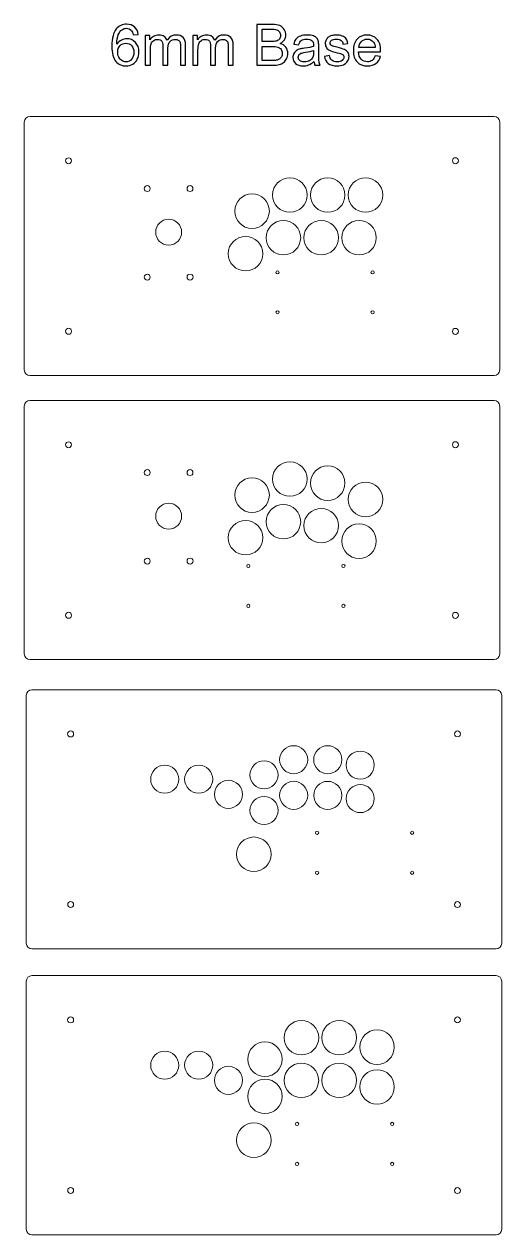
# Model space of a CAD drawing. Header units: centimetres. Extents: x 32 to 238, y -190 to 31.
# Drawn here: x 125.7 to 169.9, y -81.3 to 30.8 of the extents above; entities that cross this region are included whole.
import ezdxf

# ---------------------------------------------------------------- set-up
doc = ezdxf.new("R2010")
doc.units = ezdxf.units.CM
doc.header["$MEASUREMENT"] = 0
doc.layers.add('Layer 1', color=7, linetype='Continuous')

msp = doc.modelspace()

# ---------------------------------------------------------------- linework, layer by layer
at = {"layer": 'Layer 1', "color": 250, "lineweight": 9}
for centre, major_axis, ratio in [((129.81739, 18.14648), (0, 0.275), 1), ((165.6199, 18.15048), (0, 0.275), 1), ((137.10171, 15.56706), (0, 0.275), 1), ((141.05921, 15.56706), (0, 0.275), 1), ((150.29891, 14.96837), (0, 1.6), 1), ((153.79891, 14.96962), (0, 1.6), 1), ((157.29891, 14.96837), (0, 1.6), 1), ((146.79891, 13.48337), (0, 1.6), 1), ((139.08391, 11.52836), (0, 1.20001), 0.999991667), ((149.69891, 11.01962), (0, 1.6), 1), ((153.19892, 11.01962), (0, 1.6), 1), ((156.69891, 11.01962), (0, 1.6), 1), ((146.19891, 9.53462), (0, 1.6), 1), ((137.10171, 7.36705), (0, 0.275), 1), ((141.06296, 7.37081), (0, 0.275), 1), ((129.82133, 2.34997), (0, 0.275), 1), ((165.61907, 2.34148), (0, 0.275), 1), ((129.81739, -8.15705), (0, 0.275), 1), ((165.6199, -8.15305), (0, 0.275), 1), ((150.29891, -11.33516), (0, 1.6), 1), ((137.10171, -10.73647), (0, 0.275), 1), ((141.05921, -10.73647), (0, 0.275), 1), ((153.79891, -11.70922), (0, 1.6), 1), ((146.79891, -12.82016), (0, 1.6), 1), ((157.29891, -13.22318), (0, 1.6), 1), ((139.08391, -14.77517), (0, 1.20001), 0.999991667), ((149.69891, -15.28391), (0, 1.6), 1), ((153.19892, -15.65151), (0, 1.6), 1), ((146.19891, -16.76891), (0, 1.6), 1), ((156.69891, -17.08609), (0, 1.6), 1), ((137.10171, -18.93648), (0, 0.275), 1), ((141.06296, -18.93272), (0, 0.275), 1), ((129.82133, -23.95356), (0, 0.275), 1), ((165.61907, -23.96205), (0, 0.275), 1), ((130.00797, -34.94262), (0, 0.275), 1), ((165.81048, -34.93862), (0, 0.275), 1), ((150.65005, -37.32888), (0, 1.30001), 0.999992308), ((153.80504, -37.33013), (0, 1.30001), 0.999992308), ((156.80505, -37.83014), (0, 1.30001), 0.999992308), ((138.71756, -39.13513), (0, 1.30001), 0.999992308), ((141.86255, -39.13264), (0, 1.30001), 0.999992308), ((147.90506, -38.73388), (0, 1.30001), 0.999992308), ((144.61505, -40.53638), (0, 1.30001), 0.999992308), ((150.65005, -40.63013), (0, 1.30001), 0.999992308), ((153.8063, -40.63264), (0, 1.30001), 0.999992308), ((156.8063, -40.93263), (0, 1.30001), 0.999992308), ((147.90755, -42.02888), (0, 1.30001), 0.999992308), ((146.96506, -46.08637), (0, 1.6), 1), ((130.01191, -50.73913), (0, 0.275), 1), ((165.80965, -50.74762), (0, 0.275), 1), ((130.00797, -61.42924), (0, 0.275), 1), ((151.36537, -63.07547), (0, 1.6), 1), ((154.86537, -63.07547), (0, 1.6), 1), ((165.81048, -61.42524), (0, 0.275), 1), ((158.36537, -63.94641), (0, 1.6), 1), ((147.99637, -65.07089), (0, 1.6), 1), ((138.71756, -65.62175), (0, 1.30001), 0.999992308), ((141.86255, -65.61926), (0, 1.30001), 0.999992308), ((144.61505, -67.023), (0, 1.30001), 0.999992308), ((151.36494, -67.02547), (0, 1.6), 1), ((154.86494, -67.02547), (0, 1.6), 1), ((158.36494, -67.63736), (0, 1.6), 1), ((147.99637, -68.51047), (0, 1.6), 1), ((146.96506, -72.57299), (0, 1.6), 1), ((130.01191, -77.22575), (0, 0.275), 1), ((165.80965, -77.23424), (0, 0.275), 1)]:
    msp.add_ellipse(centre, major_axis=major_axis, ratio=ratio, dxfattribs=at)
at = {"layer": 'Layer 1', "color": 250}
for points, knots in [([(136.27025, 29.84975), (136.27025, 29.84975), (135.80988, 29.81271), (135.80988, 29.81271), (135.76843, 29.99527), (135.70934, 30.12845), (135.63261, 30.21135), (135.50649, 30.34452), (135.35038, 30.41067), (135.16518, 30.41067), (135.01613, 30.41067), (134.88384, 30.36922), (134.77006, 30.28632), (134.62366, 30.1796), (134.50901, 30.02438), (134.42346, 29.81977), (134.33879, 29.61427), (134.2947, 29.32235), (134.29117, 28.944), (134.40318, 29.11421), (134.54076, 29.24121), (134.70304, 29.32323), (134.86531, 29.40614), (135.03465, 29.44759), (135.2128, 29.44759), (135.52325, 29.44759), (135.78783, 29.33293), (136.00655, 29.10451), (136.22439, 28.87609), (136.33375, 28.58152), (136.33375, 28.21904), (136.33375, 27.98091), (136.2826, 27.76043), (136.18029, 27.55581), (136.07711, 27.3512), (135.93688, 27.1951), (135.75696, 27.08662), (135.57793, 26.97814), (135.3742, 26.92346), (135.14666, 26.92346), (134.75948, 26.92346), (134.44286, 27.06634), (134.19768, 27.3512), (133.95338, 27.63607), (133.83079, 28.10615), (133.83079, 28.76055), (133.83079, 29.49257), (133.96661, 30.02526), (134.23737, 30.35775), (134.47373, 30.64703), (134.79211, 30.79167), (135.1934, 30.79167), (135.4915, 30.79167), (135.73668, 30.70789), (135.92718, 30.5412), (136.11768, 30.37451), (136.23233, 30.14432), (136.27025, 29.84975)], [0, 0, 0, 0, 0.052631579, 0.052631579, 0.052631579, 0.105263158, 0.105263158, 0.105263158, 0.157894737, 0.157894737, 0.157894737, 0.210526316, 0.210526316, 0.210526316, 0.263157895, 0.263157895, 0.263157895, 0.315789474, 0.315789474, 0.315789474, 0.368421053, 0.368421053, 0.368421053, 0.421052632, 0.421052632, 0.421052632, 0.473684211, 0.473684211, 0.473684211, 0.526315789, 0.526315789, 0.526315789, 0.578947368, 0.578947368, 0.578947368, 0.631578947, 0.631578947, 0.631578947, 0.684210526, 0.684210526, 0.684210526, 0.736842105, 0.736842105, 0.736842105, 0.789473684, 0.789473684, 0.789473684, 0.842105263, 0.842105263, 0.842105263, 0.894736842, 0.894736842, 0.894736842, 0.947368421, 0.947368421, 0.947368421, 1, 1, 1, 1]), ([(147.24517, 26.98696), (147.24517, 26.98696), (147.24517, 30.7758), (147.24517, 30.7758), (147.24517, 30.7758), (148.66687, 30.7758), (148.66687, 30.7758), (148.95615, 30.7758), (149.1881, 30.73787), (149.3636, 30.66114), (149.53823, 30.58441), (149.67493, 30.46623), (149.77371, 30.3066), (149.87337, 30.14785), (149.92276, 29.98116), (149.92276, 29.80654), (149.92276, 29.64514), (149.87866, 29.49257), (149.79135, 29.34969), (149.70403, 29.20682), (149.57174, 29.09128), (149.39447, 29.00309), (149.62378, 28.93606), (149.80017, 28.82141), (149.92276, 28.65913), (150.04623, 28.49773), (150.10797, 28.30635), (150.10797, 28.08586), (150.10797, 27.90771), (150.07004, 27.74279), (149.99508, 27.59021), (149.92011, 27.43763), (149.82751, 27.32034), (149.71726, 27.23743), (149.60702, 27.15541), (149.46856, 27.09279), (149.30275, 27.05046), (149.13606, 27.00813), (148.93233, 26.98696), (148.69068, 26.98696), (148.69068, 26.98696), (147.24517, 26.98696), (147.24517, 26.98696)], [0, 0, 0, 0, 0.071428571, 0.071428571, 0.071428571, 0.142857143, 0.142857143, 0.142857143, 0.214285714, 0.214285714, 0.214285714, 0.285714286, 0.285714286, 0.285714286, 0.357142857, 0.357142857, 0.357142857, 0.428571429, 0.428571429, 0.428571429, 0.5, 0.5, 0.5, 0.571428571, 0.571428571, 0.571428571, 0.642857143, 0.642857143, 0.642857143, 0.714285714, 0.714285714, 0.714285714, 0.785714286, 0.785714286, 0.785714286, 0.857142857, 0.857142857, 0.857142857, 0.928571429, 0.928571429, 0.928571429, 1, 1, 1, 1]), ([(147.74788, 29.183), (147.74788, 29.183), (148.56721, 29.183), (148.56721, 29.183), (148.78946, 29.183), (148.94909, 29.198), (149.04522, 29.2271), (149.1731, 29.26502), (149.26924, 29.32852), (149.33362, 29.41672), (149.398, 29.50491), (149.43063, 29.61516), (149.43063, 29.74833), (149.43063, 29.87445), (149.40065, 29.98557), (149.33979, 30.08082), (149.27982, 30.17696), (149.19339, 30.2431), (149.08138, 30.27838), (148.96937, 30.31366), (148.77711, 30.3313), (148.50547, 30.3313), (148.50547, 30.3313), (147.74788, 30.3313), (147.74788, 30.3313), (147.74788, 30.3313), (147.74788, 29.183), (147.74788, 29.183)], [0, 0, 0, 0, 0.111111111, 0.111111111, 0.111111111, 0.222222222, 0.222222222, 0.222222222, 0.333333333, 0.333333333, 0.333333333, 0.444444444, 0.444444444, 0.444444444, 0.555555556, 0.555555556, 0.555555556, 0.666666667, 0.666666667, 0.666666667, 0.777777778, 0.777777778, 0.777777778, 0.888888889, 0.888888889, 0.888888889, 1, 1, 1, 1]), ([(136.92201, 26.98696), (136.92201, 26.98696), (136.92201, 29.73334), (136.92201, 29.73334), (136.92201, 29.73334), (137.34005, 29.73334), (137.34005, 29.73334), (137.34005, 29.73334), (137.34005, 29.34528), (137.34005, 29.34528), (137.4256, 29.47934), (137.54025, 29.58782), (137.68313, 29.66895), (137.826, 29.75098), (137.98828, 29.79155), (138.17084, 29.79155), (138.37369, 29.79155), (138.54038, 29.74921), (138.67003, 29.66543), (138.79967, 29.58076), (138.89139, 29.46346), (138.94431, 29.31177), (139.16303, 29.63191), (139.44614, 29.79155), (139.79539, 29.79155), (140.06879, 29.79155), (140.27957, 29.71658), (140.42598, 29.56577), (140.57326, 29.41495), (140.64735, 29.183), (140.64735, 28.86991), (140.64735, 28.86991), (140.64735, 26.98696), (140.64735, 26.98696), (140.64735, 26.98696), (140.18168, 26.98696), (140.18168, 26.98696), (140.18168, 26.98696), (140.18168, 28.71557), (140.18168, 28.71557), (140.18168, 28.90078), (140.1658, 29.03484), (140.13582, 29.11686), (140.10583, 29.19888), (140.05115, 29.26414), (139.97089, 29.31441), (139.89152, 29.36468), (139.79803, 29.38938), (139.69132, 29.38938), (139.49729, 29.38938), (139.33678, 29.325), (139.20889, 29.19711), (139.08101, 29.06835), (139.01751, 28.86286), (139.01751, 28.58063), (139.01751, 28.58063), (139.01751, 26.98696), (139.01751, 26.98696), (139.01751, 26.98696), (138.55184, 26.98696), (138.55184, 26.98696), (138.55184, 26.98696), (138.55184, 28.76937), (138.55184, 28.76937), (138.55184, 28.97575), (138.51392, 29.13097), (138.43807, 29.23416), (138.36223, 29.33734), (138.23787, 29.38938), (138.06589, 29.38938), (137.93536, 29.38938), (137.81454, 29.35498), (137.70341, 29.28619), (137.59229, 29.2174), (137.51203, 29.11686), (137.46176, 28.98368), (137.41237, 28.85139), (137.38768, 28.66001), (137.38768, 28.41042), (137.38768, 28.41042), (137.38768, 26.98696), (137.38768, 26.98696), (137.38768, 26.98696), (136.92201, 26.98696), (136.92201, 26.98696)], [0, 0, 0, 0, 0.035714286, 0.035714286, 0.035714286, 0.071428571, 0.071428571, 0.071428571, 0.107142857, 0.107142857, 0.107142857, 0.142857143, 0.142857143, 0.142857143, 0.178571429, 0.178571429, 0.178571429, 0.214285714, 0.214285714, 0.214285714, 0.25, 0.25, 0.25, 0.285714286, 0.285714286, 0.285714286, 0.321428571, 0.321428571, 0.321428571, 0.357142857, 0.357142857, 0.357142857, 0.392857143, 0.392857143, 0.392857143, 0.428571429, 0.428571429, 0.428571429, 0.464285714, 0.464285714, 0.464285714, 0.5, 0.5, 0.5, 0.535714286, 0.535714286, 0.535714286, 0.571428571, 0.571428571, 0.571428571, 0.607142857, 0.607142857, 0.607142857, 0.642857143, 0.642857143, 0.642857143, 0.678571429, 0.678571429, 0.678571429, 0.714285714, 0.714285714, 0.714285714, 0.75, 0.75, 0.75, 0.785714286, 0.785714286, 0.785714286, 0.821428571, 0.821428571, 0.821428571, 0.857142857, 0.857142857, 0.857142857, 0.892857143, 0.892857143, 0.892857143, 0.928571429, 0.928571429, 0.928571429, 0.964285714, 0.964285714, 0.964285714, 1, 1, 1, 1]), ([(141.32997, 26.98696), (141.32997, 26.98696), (141.32997, 29.73334), (141.32997, 29.73334), (141.32997, 29.73334), (141.74801, 29.73334), (141.74801, 29.73334), (141.74801, 29.73334), (141.74801, 29.34528), (141.74801, 29.34528), (141.83356, 29.47934), (141.94821, 29.58782), (142.09109, 29.66895), (142.23396, 29.75098), (142.39624, 29.79155), (142.5788, 29.79155), (142.78165, 29.79155), (142.94834, 29.74921), (143.07799, 29.66543), (143.20763, 29.58076), (143.29935, 29.46346), (143.35227, 29.31177), (143.57099, 29.63191), (143.8541, 29.79155), (144.20335, 29.79155), (144.47675, 29.79155), (144.68753, 29.71658), (144.83394, 29.56577), (144.98122, 29.41495), (145.05531, 29.183), (145.05531, 28.86991), (145.05531, 28.86991), (145.05531, 26.98696), (145.05531, 26.98696), (145.05531, 26.98696), (144.58964, 26.98696), (144.58964, 26.98696), (144.58964, 26.98696), (144.58964, 28.71557), (144.58964, 28.71557), (144.58964, 28.90078), (144.57376, 29.03484), (144.54378, 29.11686), (144.51379, 29.19888), (144.45911, 29.26414), (144.37885, 29.31441), (144.29948, 29.36468), (144.20599, 29.38938), (144.09928, 29.38938), (143.90525, 29.38938), (143.74474, 29.325), (143.61685, 29.19711), (143.48897, 29.06835), (143.42547, 28.86286), (143.42547, 28.58063), (143.42547, 28.58063), (143.42547, 26.98696), (143.42547, 26.98696), (143.42547, 26.98696), (142.9598, 26.98696), (142.9598, 26.98696), (142.9598, 26.98696), (142.9598, 28.76937), (142.9598, 28.76937), (142.9598, 28.97575), (142.92188, 29.13097), (142.84603, 29.23416), (142.77019, 29.33734), (142.64583, 29.38938), (142.47385, 29.38938), (142.34332, 29.38938), (142.2225, 29.35498), (142.11137, 29.28619), (142.00025, 29.2174), (141.91999, 29.11686), (141.86972, 28.98368), (141.82033, 28.85139), (141.79564, 28.66001), (141.79564, 28.41042), (141.79564, 28.41042), (141.79564, 26.98696), (141.79564, 26.98696), (141.79564, 26.98696), (141.32997, 26.98696), (141.32997, 26.98696)], [0, 0, 0, 0, 0.035714286, 0.035714286, 0.035714286, 0.071428571, 0.071428571, 0.071428571, 0.107142857, 0.107142857, 0.107142857, 0.142857143, 0.142857143, 0.142857143, 0.178571429, 0.178571429, 0.178571429, 0.214285714, 0.214285714, 0.214285714, 0.25, 0.25, 0.25, 0.285714286, 0.285714286, 0.285714286, 0.321428571, 0.321428571, 0.321428571, 0.357142857, 0.357142857, 0.357142857, 0.392857143, 0.392857143, 0.392857143, 0.428571429, 0.428571429, 0.428571429, 0.464285714, 0.464285714, 0.464285714, 0.5, 0.5, 0.5, 0.535714286, 0.535714286, 0.535714286, 0.571428571, 0.571428571, 0.571428571, 0.607142857, 0.607142857, 0.607142857, 0.642857143, 0.642857143, 0.642857143, 0.678571429, 0.678571429, 0.678571429, 0.714285714, 0.714285714, 0.714285714, 0.75, 0.75, 0.75, 0.785714286, 0.785714286, 0.785714286, 0.821428571, 0.821428571, 0.821428571, 0.857142857, 0.857142857, 0.857142857, 0.892857143, 0.892857143, 0.892857143, 0.928571429, 0.928571429, 0.928571429, 0.964285714, 0.964285714, 0.964285714, 1, 1, 1, 1]), ([(152.53155, 27.33092), (152.35869, 27.18363), (152.192, 27.08045), (152.03237, 27.01959), (151.87273, 26.95874), (151.70164, 26.92875), (151.51819, 26.92875), (151.21657, 26.92875), (150.98461, 27.00195), (150.82234, 27.14924), (150.66006, 27.29564), (150.57892, 27.4835), (150.57892, 27.71192), (150.57892, 27.84597), (150.60979, 27.96856), (150.67064, 28.07969), (150.73238, 28.19081), (150.81264, 28.27901), (150.91141, 28.34604), (151.01107, 28.41307), (151.1222, 28.46422), (151.24655, 28.49861), (151.33827, 28.52243), (151.47674, 28.54536), (151.66107, 28.56829), (152.03678, 28.61238), (152.31459, 28.66618), (152.49186, 28.72792), (152.49362, 28.79142), (152.4945, 28.83199), (152.4945, 28.84875), (152.4945, 29.03748), (152.45041, 29.17066), (152.36221, 29.24827), (152.24315, 29.35322), (152.06588, 29.40525), (151.83128, 29.40525), (151.61168, 29.40525), (151.4494, 29.36645), (151.34533, 29.28972), (151.24038, 29.21299), (151.16365, 29.07717), (151.11338, 28.88138), (151.11338, 28.88138), (150.6583, 28.94488), (150.6583, 28.94488), (150.69975, 29.13979), (150.76766, 29.29766), (150.86291, 29.4176), (150.95816, 29.53754), (151.09574, 29.62927), (151.27566, 29.69453), (151.45469, 29.75891), (151.66371, 29.79155), (151.90007, 29.79155), (152.13467, 29.79155), (152.32605, 29.7642), (152.47334, 29.70864), (152.61974, 29.65308), (152.72822, 29.58429), (152.79701, 29.5005), (152.8658, 29.41672), (152.91431, 29.31089), (152.94253, 29.183), (152.95753, 29.10363), (152.96546, 28.96075), (152.96546, 28.75526), (152.96546, 28.75526), (152.96546, 28.1379), (152.96546, 28.1379), (152.96546, 27.70663), (152.97516, 27.43411), (152.99457, 27.31857), (153.01309, 27.20304), (153.05189, 27.09279), (153.10834, 26.98696), (153.10834, 26.98696), (152.6215, 26.98696), (152.6215, 26.98696), (152.57476, 27.08486), (152.54478, 27.19951), (152.53155, 27.33092)], [0, 0, 0, 0, 0.037037037, 0.037037037, 0.037037037, 0.074074074, 0.074074074, 0.074074074, 0.111111111, 0.111111111, 0.111111111, 0.148148148, 0.148148148, 0.148148148, 0.185185185, 0.185185185, 0.185185185, 0.222222222, 0.222222222, 0.222222222, 0.259259259, 0.259259259, 0.259259259, 0.296296296, 0.296296296, 0.296296296, 0.333333333, 0.333333333, 0.333333333, 0.37037037, 0.37037037, 0.37037037, 0.407407407, 0.407407407, 0.407407407, 0.444444444, 0.444444444, 0.444444444, 0.481481481, 0.481481481, 0.481481481, 0.518518519, 0.518518519, 0.518518519, 0.555555556, 0.555555556, 0.555555556, 0.592592593, 0.592592593, 0.592592593, 0.62962963, 0.62962963, 0.62962963, 0.666666667, 0.666666667, 0.666666667, 0.703703704, 0.703703704, 0.703703704, 0.740740741, 0.740740741, 0.740740741, 0.777777778, 0.777777778, 0.777777778, 0.814814815, 0.814814815, 0.814814815, 0.851851852, 0.851851852, 0.851851852, 0.888888889, 0.888888889, 0.888888889, 0.925925926, 0.925925926, 0.925925926, 0.962962963, 0.962962963, 0.962962963, 1, 1, 1, 1]), ([(153.49551, 27.80717), (153.49551, 27.80717), (153.95589, 27.88125), (153.95589, 27.88125), (153.98146, 27.69693), (154.05378, 27.55581), (154.17196, 27.45704), (154.29014, 27.35914), (154.45595, 27.30975), (154.66762, 27.30975), (154.88193, 27.30975), (155.04068, 27.35297), (155.14475, 27.44028), (155.24794, 27.52671), (155.29997, 27.62902), (155.29997, 27.74631), (155.29997, 27.85127), (155.25323, 27.93417), (155.16062, 27.99414), (155.09536, 28.03559), (154.93661, 28.08763), (154.68437, 28.15201), (154.34394, 28.23756), (154.10846, 28.31164), (153.97617, 28.37426), (153.84476, 28.43776), (153.7451, 28.52419), (153.67719, 28.63532), (153.60928, 28.74556), (153.57489, 28.86815), (153.57489, 29.0022), (153.57489, 29.12479), (153.60311, 29.23768), (153.65867, 29.34175), (153.71512, 29.44582), (153.79096, 29.53225), (153.8871, 29.60104), (153.95941, 29.65396), (154.05819, 29.69894), (154.18255, 29.73598), (154.30778, 29.77302), (154.44096, 29.79155), (154.58383, 29.79155), (154.79903, 29.79155), (154.98776, 29.76068), (155.15004, 29.69806), (155.3132, 29.63632), (155.43314, 29.55166), (155.51076, 29.44582), (155.58749, 29.33911), (155.64128, 29.19711), (155.67039, 29.01896), (155.67039, 29.01896), (155.2153, 28.95546), (155.2153, 28.95546), (155.19502, 29.09834), (155.13505, 29.21034), (155.03627, 29.2906), (154.93749, 29.37086), (154.79814, 29.41054), (154.61735, 29.41054), (154.4048, 29.41054), (154.25222, 29.37527), (154.16138, 29.30471), (154.07054, 29.23416), (154.02468, 29.15125), (154.02468, 29.05688), (154.02468, 28.99691), (154.0432, 28.94223), (154.08112, 28.89373), (154.11905, 28.84434), (154.17814, 28.80288), (154.25928, 28.77025), (154.30602, 28.75261), (154.44184, 28.71293), (154.66938, 28.65119), (154.99746, 28.56388), (155.22677, 28.49156), (155.3573, 28.436), (155.48783, 28.38043), (155.59013, 28.29841), (155.66421, 28.19258), (155.73918, 28.08586), (155.77622, 27.95357), (155.77622, 27.79482), (155.77622, 27.64048), (155.73124, 27.49496), (155.6404, 27.35826), (155.54956, 27.22156), (155.41903, 27.11572), (155.24882, 27.04076), (155.07772, 26.96579), (154.88458, 26.92875), (154.66938, 26.92875), (154.31307, 26.92875), (154.04055, 27.00284), (153.85358, 27.15012), (153.66661, 27.29829), (153.54755, 27.51701), (153.49551, 27.80717)], [0, 0, 0, 0, 0.03030303, 0.03030303, 0.03030303, 0.060606061, 0.060606061, 0.060606061, 0.090909091, 0.090909091, 0.090909091, 0.121212121, 0.121212121, 0.121212121, 0.151515152, 0.151515152, 0.151515152, 0.181818182, 0.181818182, 0.181818182, 0.212121212, 0.212121212, 0.212121212, 0.242424242, 0.242424242, 0.242424242, 0.272727273, 0.272727273, 0.272727273, 0.303030303, 0.303030303, 0.303030303, 0.333333333, 0.333333333, 0.333333333, 0.363636364, 0.363636364, 0.363636364, 0.393939394, 0.393939394, 0.393939394, 0.424242424, 0.424242424, 0.424242424, 0.454545455, 0.454545455, 0.454545455, 0.484848485, 0.484848485, 0.484848485, 0.515151515, 0.515151515, 0.515151515, 0.545454545, 0.545454545, 0.545454545, 0.575757576, 0.575757576, 0.575757576, 0.606060606, 0.606060606, 0.606060606, 0.636363636, 0.636363636, 0.636363636, 0.666666667, 0.666666667, 0.666666667, 0.696969697, 0.696969697, 0.696969697, 0.727272727, 0.727272727, 0.727272727, 0.757575758, 0.757575758, 0.757575758, 0.787878788, 0.787878788, 0.787878788, 0.818181818, 0.818181818, 0.818181818, 0.848484848, 0.848484848, 0.848484848, 0.878787879, 0.878787879, 0.878787879, 0.909090909, 0.909090909, 0.909090909, 0.939393939, 0.939393939, 0.939393939, 0.96969697, 0.96969697, 0.96969697, 1, 1, 1, 1]), ([(158.1998, 27.87596), (158.1998, 27.87596), (158.68134, 27.81246), (158.68134, 27.81246), (158.60638, 27.53288), (158.46615, 27.31504), (158.26154, 27.1607), (158.05693, 27.00636), (157.79587, 26.92875), (157.47749, 26.92875), (157.07709, 26.92875), (156.75959, 27.05222), (156.52499, 27.29917), (156.29039, 27.54523), (156.17309, 27.89184), (156.17309, 28.33722), (156.17309, 28.79759), (156.29127, 29.15566), (156.52852, 29.40966), (156.76576, 29.66454), (157.07356, 29.79155), (157.45191, 29.79155), (157.81792, 29.79155), (158.1169, 29.66719), (158.34885, 29.4176), (158.5808, 29.16801), (158.69722, 28.817), (158.69722, 28.36456), (158.69722, 28.33722), (158.69634, 28.29577), (158.69457, 28.24109), (158.69457, 28.24109), (156.64934, 28.24109), (156.64934, 28.24109), (156.66698, 27.94034), (156.75165, 27.70927), (156.90511, 27.54964), (157.05768, 27.39001), (157.24906, 27.30975), (157.47749, 27.30975), (157.6477, 27.30975), (157.79322, 27.35473), (157.91317, 27.44469), (158.034, 27.53465), (158.12925, 27.6784), (158.1998, 27.87596)], [0, 0, 0, 0, 0.066666667, 0.066666667, 0.066666667, 0.133333333, 0.133333333, 0.133333333, 0.2, 0.2, 0.2, 0.266666667, 0.266666667, 0.266666667, 0.333333333, 0.333333333, 0.333333333, 0.4, 0.4, 0.4, 0.466666667, 0.466666667, 0.466666667, 0.533333333, 0.533333333, 0.533333333, 0.6, 0.6, 0.6, 0.666666667, 0.666666667, 0.666666667, 0.733333333, 0.733333333, 0.733333333, 0.8, 0.8, 0.8, 0.866666667, 0.866666667, 0.866666667, 0.933333333, 0.933333333, 0.933333333, 1, 1, 1, 1]), ([(156.6758, 28.62209), (156.6758, 28.62209), (158.20509, 28.62209), (158.20509, 28.62209), (158.18481, 28.85316), (158.12572, 29.02602), (158.02959, 29.14155), (157.8823, 29.32059), (157.69004, 29.41054), (157.45456, 29.41054), (157.24113, 29.41054), (157.06209, 29.33911), (156.91657, 29.19623), (156.77193, 29.05336), (156.69168, 28.86198), (156.6758, 28.62209)], [0, 0, 0, 0, 0.2, 0.2, 0.2, 0.4, 0.4, 0.4, 0.6, 0.6, 0.6, 0.8, 0.8, 0.8, 1, 1, 1, 1]), ([(134.36525, 28.21463), (134.36525, 28.05411), (134.39965, 27.90066), (134.46756, 27.75425), (134.53547, 27.60785), (134.63072, 27.49672), (134.75154, 27.41999), (134.87325, 27.34327), (135.00202, 27.30446), (135.13872, 27.30446), (135.33716, 27.30446), (135.50649, 27.38384), (135.64672, 27.54259), (135.78695, 27.70134), (135.8575, 27.91653), (135.8575, 28.18905), (135.8575, 28.45099), (135.78783, 28.65736), (135.64936, 28.80818), (135.5109, 28.95899), (135.33451, 29.03484), (135.1202, 29.03484), (134.91029, 29.03484), (134.73126, 28.95899), (134.58486, 28.80818), (134.43845, 28.65736), (134.36525, 28.45981), (134.36525, 28.21463)], [0, 0, 0, 0, 0.111111111, 0.111111111, 0.111111111, 0.222222222, 0.222222222, 0.222222222, 0.333333333, 0.333333333, 0.333333333, 0.444444444, 0.444444444, 0.444444444, 0.555555556, 0.555555556, 0.555555556, 0.666666667, 0.666666667, 0.666666667, 0.777777778, 0.777777778, 0.777777778, 0.888888889, 0.888888889, 0.888888889, 1, 1, 1, 1]), ([(147.74788, 27.43146), (147.74788, 27.43146), (148.69156, 27.43146), (148.69156, 27.43146), (148.85384, 27.43146), (148.96761, 27.43763), (149.03376, 27.44998), (149.14841, 27.47027), (149.24542, 27.50466), (149.32303, 27.55317), (149.40065, 27.60168), (149.46415, 27.67223), (149.51442, 27.76484), (149.56469, 27.85744), (149.58938, 27.96416), (149.58938, 28.08498), (149.58938, 28.22697), (149.55322, 28.34956), (149.48002, 28.45452), (149.4077, 28.55947), (149.30716, 28.63267), (149.1784, 28.675), (149.05051, 28.71734), (148.8653, 28.7385), (148.62453, 28.7385), (148.62453, 28.7385), (147.74788, 28.7385), (147.74788, 28.7385), (147.74788, 28.7385), (147.74788, 27.43146), (147.74788, 27.43146)], [0, 0, 0, 0, 0.1, 0.1, 0.1, 0.2, 0.2, 0.2, 0.3, 0.3, 0.3, 0.4, 0.4, 0.4, 0.5, 0.5, 0.5, 0.6, 0.6, 0.6, 0.7, 0.7, 0.7, 0.8, 0.8, 0.8, 0.9, 0.9, 0.9, 1, 1, 1, 1]), ([(152.4945, 28.36279), (152.32517, 28.294), (152.07117, 28.23579), (151.7325, 28.18817), (151.54024, 28.16083), (151.40442, 28.12996), (151.32505, 28.09556), (151.24567, 28.06117), (151.18482, 28.0109), (151.1416, 27.94563), (151.09839, 27.87949), (151.07634, 27.80629), (151.07634, 27.72515), (151.07634, 27.60256), (151.12308, 27.49937), (151.21745, 27.41735), (151.31182, 27.33533), (151.4494, 27.29388), (151.6302, 27.29388), (151.80923, 27.29388), (151.96887, 27.33268), (152.10909, 27.41118), (152.24844, 27.48879), (152.35163, 27.5955), (152.41689, 27.73044), (152.46716, 27.83539), (152.49186, 27.98973), (152.49186, 28.19346), (152.49186, 28.19346), (152.4945, 28.36279), (152.4945, 28.36279)], [0, 0, 0, 0, 0.1, 0.1, 0.1, 0.2, 0.2, 0.2, 0.3, 0.3, 0.3, 0.4, 0.4, 0.4, 0.5, 0.5, 0.5, 0.6, 0.6, 0.6, 0.7, 0.7, 0.7, 0.8, 0.8, 0.8, 0.9, 0.9, 0.9, 1, 1, 1, 1])]:
    msp.add_open_spline(points, degree=3, knots=knots, dxfattribs=at)
at = {"layer": 'Layer 1', "color": 250, "lineweight": 9}
for points, knots in [([(126.2387, 22.2459), (126.2387, 22.2459), (169.19524, 22.2459), (169.19524, 22.2459), (169.4822, 22.2459), (169.71697, 22.01113), (169.71697, 21.72417), (169.71697, 21.72417), (169.71697, -1.23237), (169.71697, -1.23237), (169.71697, -1.51933), (169.4822, -1.7541), (169.19524, -1.7541), (169.19524, -1.7541), (126.2387, -1.7541), (126.2387, -1.7541), (125.95174, -1.7541), (125.71697, -1.51933), (125.71697, -1.23237), (125.71697, -1.23237), (125.71697, 21.72417), (125.71697, 21.72417), (125.71697, 22.01113), (125.95174, 22.2459), (126.2387, 22.2459)], [0, 0, 0, 0, 0.125, 0.125, 0.125, 0.25, 0.25, 0.25, 0.375, 0.375, 0.375, 0.5, 0.5, 0.5, 0.625, 0.625, 0.625, 0.75, 0.75, 0.75, 0.875, 0.875, 0.875, 1, 1, 1, 1]), ([(149.30351, 7.8101), (149.30351, 7.72726), (149.23635, 7.6601), (149.15351, 7.6601), (149.07067, 7.6601), (149.00351, 7.72726), (149.00351, 7.8101), (149.00351, 7.89294), (149.07067, 7.9601), (149.15351, 7.9601), (149.23635, 7.9601), (149.30351, 7.89294), (149.30351, 7.8101)], [0, 0, 0, 0, 0.25, 0.25, 0.25, 0.5, 0.5, 0.5, 0.75, 0.75, 0.75, 1, 1, 1, 1]), ([(158.10351, 7.8101), (158.10351, 7.72726), (158.03635, 7.6601), (157.95351, 7.6601), (157.87067, 7.6601), (157.80351, 7.72726), (157.80351, 7.8101), (157.80351, 7.89294), (157.87067, 7.9601), (157.95351, 7.9601), (158.03635, 7.9601), (158.10351, 7.89294), (158.10351, 7.8101)], [0, 0, 0, 0, 0.25, 0.25, 0.25, 0.5, 0.5, 0.5, 0.75, 0.75, 0.75, 1, 1, 1, 1]), ([(149.30351, 4.1101), (149.30351, 4.02726), (149.23635, 3.9601), (149.15351, 3.9601), (149.07067, 3.9601), (149.00351, 4.02726), (149.00351, 4.1101), (149.00351, 4.19294), (149.07067, 4.2601), (149.15351, 4.2601), (149.23635, 4.2601), (149.30351, 4.19294), (149.30351, 4.1101)], [0, 0, 0, 0, 0.25, 0.25, 0.25, 0.5, 0.5, 0.5, 0.75, 0.75, 0.75, 1, 1, 1, 1]), ([(158.10351, 4.1101), (158.10351, 4.02726), (158.03635, 3.9601), (157.95351, 3.9601), (157.87067, 3.9601), (157.80351, 4.02726), (157.80351, 4.1101), (157.80351, 4.19294), (157.87067, 4.2601), (157.95351, 4.2601), (158.03635, 4.2601), (158.10351, 4.19294), (158.10351, 4.1101)], [0, 0, 0, 0, 0.25, 0.25, 0.25, 0.5, 0.5, 0.5, 0.75, 0.75, 0.75, 1, 1, 1, 1]), ([(126.2387, -4.05763), (126.2387, -4.05763), (169.19524, -4.05763), (169.19524, -4.05763), (169.4822, -4.05763), (169.71697, -4.2924), (169.71697, -4.57936), (169.71697, -4.57936), (169.71697, -27.5359), (169.71697, -27.5359), (169.71697, -27.82286), (169.4822, -28.05763), (169.19524, -28.05763), (169.19524, -28.05763), (126.2387, -28.05763), (126.2387, -28.05763), (125.95174, -28.05763), (125.71697, -27.82286), (125.71697, -27.5359), (125.71697, -27.5359), (125.71697, -4.57936), (125.71697, -4.57936), (125.71697, -4.2924), (125.95174, -4.05763), (126.2387, -4.05763)], [0, 0, 0, 0, 0.125, 0.125, 0.125, 0.25, 0.25, 0.25, 0.375, 0.375, 0.375, 0.5, 0.5, 0.5, 0.625, 0.625, 0.625, 0.75, 0.75, 0.75, 0.875, 0.875, 0.875, 1, 1, 1, 1]), ([(146.60871, -19.38543), (146.60871, -19.46827), (146.54155, -19.53543), (146.45871, -19.53543), (146.37587, -19.53543), (146.30871, -19.46827), (146.30871, -19.38543), (146.30871, -19.30259), (146.37587, -19.23543), (146.45871, -19.23543), (146.54155, -19.23543), (146.60871, -19.30259), (146.60871, -19.38543)], [0, 0, 0, 0, 0.25, 0.25, 0.25, 0.5, 0.5, 0.5, 0.75, 0.75, 0.75, 1, 1, 1, 1]), ([(155.40871, -19.38543), (155.40871, -19.46827), (155.34155, -19.53543), (155.25871, -19.53543), (155.17587, -19.53543), (155.10871, -19.46827), (155.10871, -19.38543), (155.10871, -19.30259), (155.17587, -19.23543), (155.25871, -19.23543), (155.34155, -19.23543), (155.40871, -19.30259), (155.40871, -19.38543)], [0, 0, 0, 0, 0.25, 0.25, 0.25, 0.5, 0.5, 0.5, 0.75, 0.75, 0.75, 1, 1, 1, 1]), ([(146.60871, -23.08543), (146.60871, -23.16827), (146.54155, -23.23543), (146.45871, -23.23543), (146.37587, -23.23543), (146.30871, -23.16827), (146.30871, -23.08543), (146.30871, -23.00259), (146.37587, -22.93543), (146.45871, -22.93543), (146.54155, -22.93543), (146.60871, -23.00259), (146.60871, -23.08543)], [0, 0, 0, 0, 0.25, 0.25, 0.25, 0.5, 0.5, 0.5, 0.75, 0.75, 0.75, 1, 1, 1, 1]), ([(155.40871, -23.08543), (155.40871, -23.16827), (155.34155, -23.23543), (155.25871, -23.23543), (155.17587, -23.23543), (155.10871, -23.16827), (155.10871, -23.08543), (155.10871, -23.00259), (155.17587, -22.93543), (155.25871, -22.93543), (155.34155, -22.93543), (155.40871, -23.00259), (155.40871, -23.08543)], [0, 0, 0, 0, 0.25, 0.25, 0.25, 0.5, 0.5, 0.5, 0.75, 0.75, 0.75, 1, 1, 1, 1]), ([(126.42928, -30.8432), (126.42928, -30.8432), (169.38582, -30.8432), (169.38582, -30.8432), (169.67278, -30.8432), (169.90755, -31.07797), (169.90755, -31.36493), (169.90755, -31.36493), (169.90755, -54.32147), (169.90755, -54.32147), (169.90755, -54.60843), (169.67278, -54.8432), (169.38582, -54.8432), (169.38582, -54.8432), (126.42928, -54.8432), (126.42928, -54.8432), (126.14232, -54.8432), (125.90755, -54.60843), (125.90755, -54.32147), (125.90755, -54.32147), (125.90755, -31.36493), (125.90755, -31.36493), (125.90755, -31.07797), (126.14232, -30.8432), (126.42928, -30.8432)], [0, 0, 0, 0, 0.125, 0.125, 0.125, 0.25, 0.25, 0.25, 0.375, 0.375, 0.375, 0.5, 0.5, 0.5, 0.625, 0.625, 0.625, 0.75, 0.75, 0.75, 0.875, 0.875, 0.875, 1, 1, 1, 1]), ([(152.96736, -44.09781), (152.96736, -44.18065), (152.9002, -44.24781), (152.81736, -44.24781), (152.73452, -44.24781), (152.66736, -44.18065), (152.66736, -44.09781), (152.66736, -44.01497), (152.73452, -43.94781), (152.81736, -43.94781), (152.9002, -43.94781), (152.96736, -44.01497), (152.96736, -44.09781)], [0, 0, 0, 0, 0.25, 0.25, 0.25, 0.5, 0.5, 0.5, 0.75, 0.75, 0.75, 1, 1, 1, 1]), ([(161.76736, -44.09781), (161.76736, -44.18065), (161.7002, -44.24781), (161.61736, -44.24781), (161.53452, -44.24781), (161.46736, -44.18065), (161.46736, -44.09781), (161.46736, -44.01497), (161.53452, -43.94781), (161.61736, -43.94781), (161.7002, -43.94781), (161.76736, -44.01497), (161.76736, -44.09781)], [0, 0, 0, 0, 0.25, 0.25, 0.25, 0.5, 0.5, 0.5, 0.75, 0.75, 0.75, 1, 1, 1, 1]), ([(152.96736, -47.79781), (152.96736, -47.88065), (152.9002, -47.94781), (152.81736, -47.94781), (152.73452, -47.94781), (152.66736, -47.88065), (152.66736, -47.79781), (152.66736, -47.71497), (152.73452, -47.64781), (152.81736, -47.64781), (152.9002, -47.64781), (152.96736, -47.71497), (152.96736, -47.79781)], [0, 0, 0, 0, 0.25, 0.25, 0.25, 0.5, 0.5, 0.5, 0.75, 0.75, 0.75, 1, 1, 1, 1]), ([(161.76736, -47.79781), (161.76736, -47.88065), (161.7002, -47.94781), (161.61736, -47.94781), (161.53452, -47.94781), (161.46736, -47.88065), (161.46736, -47.79781), (161.46736, -47.71497), (161.53452, -47.64781), (161.61736, -47.64781), (161.7002, -47.64781), (161.76736, -47.71497), (161.76736, -47.79781)], [0, 0, 0, 0, 0.25, 0.25, 0.25, 0.5, 0.5, 0.5, 0.75, 0.75, 0.75, 1, 1, 1, 1]), ([(126.42928, -57.32982), (126.42928, -57.32982), (169.38582, -57.32982), (169.38582, -57.32982), (169.67278, -57.32982), (169.90755, -57.56459), (169.90755, -57.85155), (169.90755, -57.85155), (169.90755, -80.80809), (169.90755, -80.80809), (169.90755, -81.09505), (169.67278, -81.32982), (169.38582, -81.32982), (169.38582, -81.32982), (126.42928, -81.32982), (126.42928, -81.32982), (126.14232, -81.32982), (125.90755, -81.09505), (125.90755, -80.80809), (125.90755, -80.80809), (125.90755, -57.85155), (125.90755, -57.85155), (125.90755, -57.56459), (126.14232, -57.32982), (126.42928, -57.32982)], [0, 0, 0, 0, 0.125, 0.125, 0.125, 0.25, 0.25, 0.25, 0.375, 0.375, 0.375, 0.5, 0.5, 0.5, 0.625, 0.625, 0.625, 0.75, 0.75, 0.75, 0.875, 0.875, 0.875, 1, 1, 1, 1]), ([(151.11589, -71.06257), (151.11589, -71.14541), (151.04873, -71.21257), (150.96589, -71.21257), (150.88305, -71.21257), (150.81589, -71.14541), (150.81589, -71.06257), (150.81589, -70.97973), (150.88305, -70.91257), (150.96589, -70.91257), (151.04873, -70.91257), (151.11589, -70.97973), (151.11589, -71.06257)], [0, 0, 0, 0, 0.25, 0.25, 0.25, 0.5, 0.5, 0.5, 0.75, 0.75, 0.75, 1, 1, 1, 1]), ([(159.91589, -71.06257), (159.91589, -71.14541), (159.84873, -71.21257), (159.76589, -71.21257), (159.68305, -71.21257), (159.61589, -71.14541), (159.61589, -71.06257), (159.61589, -70.97973), (159.68305, -70.91257), (159.76589, -70.91257), (159.84873, -70.91257), (159.91589, -70.97973), (159.91589, -71.06257)], [0, 0, 0, 0, 0.25, 0.25, 0.25, 0.5, 0.5, 0.5, 0.75, 0.75, 0.75, 1, 1, 1, 1]), ([(151.11589, -74.76257), (151.11589, -74.84541), (151.04873, -74.91257), (150.96589, -74.91257), (150.88305, -74.91257), (150.81589, -74.84541), (150.81589, -74.76257), (150.81589, -74.67973), (150.88305, -74.61257), (150.96589, -74.61257), (151.04873, -74.61257), (151.11589, -74.67973), (151.11589, -74.76257)], [0, 0, 0, 0, 0.25, 0.25, 0.25, 0.5, 0.5, 0.5, 0.75, 0.75, 0.75, 1, 1, 1, 1]), ([(159.91589, -74.76257), (159.91589, -74.84541), (159.84873, -74.91257), (159.76589, -74.91257), (159.68305, -74.91257), (159.61589, -74.84541), (159.61589, -74.76257), (159.61589, -74.67973), (159.68305, -74.61257), (159.76589, -74.61257), (159.84873, -74.61257), (159.91589, -74.67973), (159.91589, -74.76257)], [0, 0, 0, 0, 0.25, 0.25, 0.25, 0.5, 0.5, 0.5, 0.75, 0.75, 0.75, 1, 1, 1, 1])]:
    msp.add_open_spline(points, degree=3, knots=knots, dxfattribs=at)

doc.saveas('drawing.dxf')
